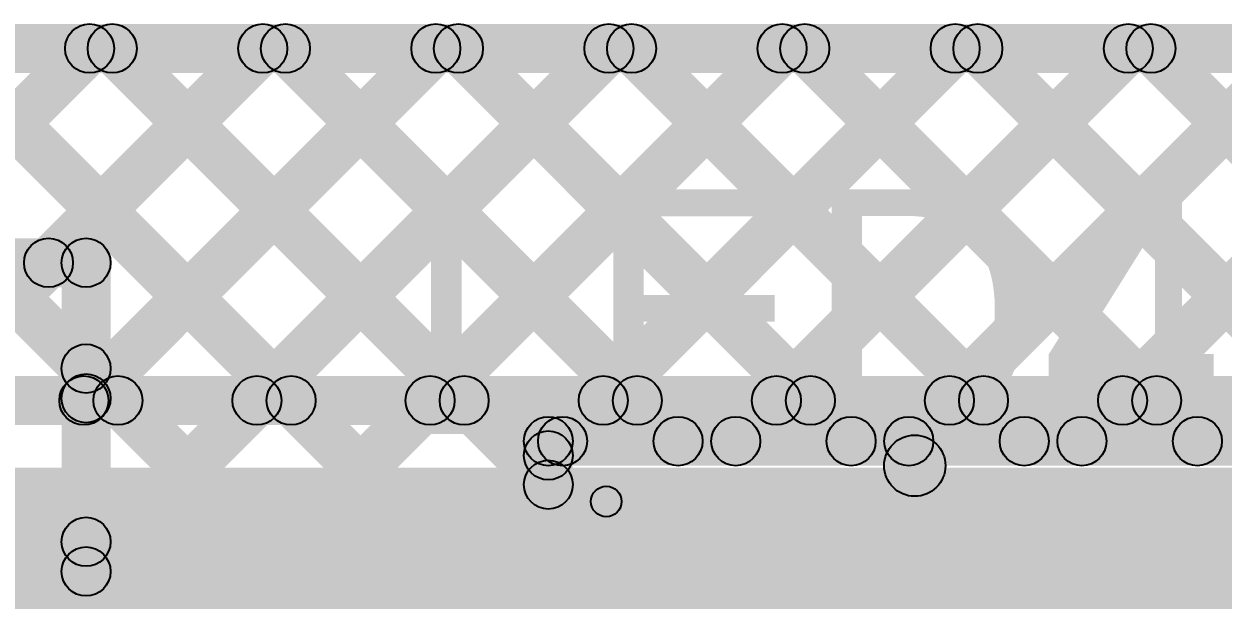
# Model space of a CAD drawing. Header units: millimetres. Extents: x -0.2 to 4.57, y -0.3 to 0.49.
# Drawn here: x 0.9511 to 1.147, y 0.1939 to 0.288 of the extents above; entities that cross this region are included whole.
import ezdxf

# ---------------------------------------------------------------- set-up
doc = ezdxf.new("R2010")
doc.units = ezdxf.units.MM
doc.header["$MEASUREMENT"] = 0
for name, color, linetype in [('BottomLayer', 5, 'Continuous'), ('TopLayer', 1, 'Continuous'), ('TopOverlay', 2, 'Continuous'), ('TopPaste', 8, 'Continuous'), ('TopSolder', 216, 'Continuous')]:
    doc.layers.add(name, color=color, linetype=linetype)

# ---------------------------------------------------------------- blocks, each defined once
blk = doc.blocks.new('W_____LED_12')
at = {"layer": 'TopLayer'}
blk.add_hatch(color=1, dxfattribs=at).paths.add_polyline_path([(-0.00226, 0.04685), (0.08947, 0.04685), (0.08947, -0.04685), (-0.00226, -0.04685)])
at = {"layer": 'TopOverlay'}
for points in [[(0.134, 0.05301), (0.091, 0.05301), (0.091, -0.05299), (0.134, -0.05299)], [(0.094, -0.0485), (0.094, -0.0535), (-0.069, -0.0535), (-0.069, -0.0485)]]:
    blk.add_hatch(color=2, dxfattribs=at).paths.add_polyline_path(points)
h = blk.add_hatch(color=2, dxfattribs=at)
edge = h.paths.add_edge_path()
edge.add_arc((0.094, -0.051), 0.0025, 0, 360)
at = {"layer": 'TopPaste'}
blk.add_hatch(color=8, dxfattribs=at).paths.add_polyline_path([(-0.00226, 0.04685), (0.08947, 0.04685), (0.08947, -0.04685), (-0.00226, -0.04685)])
at = {"layer": 'TopSolder'}
blk.add_hatch(color=216, dxfattribs=at).paths.add_polyline_path([(-0.00626, 0.05085), (0.09347, 0.05085), (0.09347, -0.05085), (-0.00626, -0.05085)])
at = {"layer": 'TopOverlay'}
blk.add_circle((0.094, -0.051), 0.0025, dxfattribs=at)

msp = doc.modelspace()

# ---------------------------------------------------------------- hatches: boundary and pattern name
at = {"layer": 'BottomLayer'}
for points in [[(0.05826, 0.28), (0.05826, 0.288), (4.48726, 0.288), (4.48726, 0.28)], [(0.90614, 0.28117), (0.9118, 0.28683), (0.9693, 0.22933), (0.96364, 0.22367)], [(0.92011, 0.23661), (0.91445, 0.24227), (0.95901, 0.28683), (0.96467, 0.28117)], [(0.93714, 0.22536), (0.93148, 0.23101), (0.9873, 0.28683), (0.99295, 0.28117)], [(0.93443, 0.28117), (0.94009, 0.28683), (0.99759, 0.22933), (0.99193, 0.22367)], [(0.96374, 0.22367), (0.95808, 0.22933), (1.01558, 0.28683), (1.02124, 0.28117)], [(0.96271, 0.28117), (0.96837, 0.28683), (1.02587, 0.22933), (1.02021, 0.22367)], [(0.99202, 0.22367), (0.98637, 0.22933), (1.04387, 0.28683), (1.04952, 0.28117)], [(0.991, 0.28117), (0.99665, 0.28683), (1.05415, 0.22933), (1.0485, 0.22367)], [(1.02031, 0.22367), (1.01465, 0.22933), (1.07215, 0.28683), (1.07781, 0.28117)], [(1.01928, 0.28117), (1.02494, 0.28683), (1.08244, 0.22933), (1.07678, 0.22367)], [(1.04859, 0.22367), (1.04293, 0.22933), (1.10043, 0.28683), (1.10609, 0.28117)], [(1.04757, 0.28117), (1.05322, 0.28683), (1.11072, 0.22933), (1.10507, 0.22367)], [(1.07687, 0.22367), (1.07122, 0.22933), (1.12872, 0.28683), (1.13437, 0.28117)], [(1.07585, 0.28117), (1.08151, 0.28683), (1.13901, 0.22933), (1.13335, 0.22367)], [(1.10516, 0.22367), (1.0995, 0.22933), (1.157, 0.28683), (1.16266, 0.28117)], [(1.10413, 0.28117), (1.10979, 0.28683), (1.16729, 0.22933), (1.16163, 0.22367)], [(1.13344, 0.22367), (1.12779, 0.22933), (1.18529, 0.28683), (1.19094, 0.28117)], [(1.13242, 0.28117), (1.13808, 0.28683), (1.19558, 0.22933), (1.18992, 0.22367)], [(0.936, 0.2225), (0.936, 0.2305), (1.65426, 0.2305), (1.65426, 0.2225)], [(0.92626, 0.1905), (0.92626, 0.2155), (1.65426, 0.2155), (1.65426, 0.1905)]]:
    msp.add_hatch(color=5, dxfattribs=at).paths.add_polyline_path(points)
h = msp.add_hatch(color=5, dxfattribs=at)
edge = h.paths.add_edge_path()
edge.add_arc((0.96184, 0.284), 0.004, 0, 360)
h = msp.add_hatch(color=5, dxfattribs=at)
edge = h.paths.add_edge_path()
edge.add_arc((0.96554, 0.284), 0.004, 0, 360)
h = msp.add_hatch(color=5, dxfattribs=at)
edge = h.paths.add_edge_path()
edge.add_arc((0.99013, 0.284), 0.004, 0, 360)
h = msp.add_hatch(color=5, dxfattribs=at)
edge = h.paths.add_edge_path()
edge.add_arc((0.99383, 0.284), 0.004, 0, 360)
h = msp.add_hatch(color=5, dxfattribs=at)
edge = h.paths.add_edge_path()
edge.add_arc((1.01841, 0.284), 0.004, 0, 360)
h = msp.add_hatch(color=5, dxfattribs=at)
edge = h.paths.add_edge_path()
edge.add_arc((1.02211, 0.284), 0.004, 0, 360)
h = msp.add_hatch(color=5, dxfattribs=at)
edge = h.paths.add_edge_path()
edge.add_arc((1.04669, 0.284), 0.004, 0, 360)
h = msp.add_hatch(color=5, dxfattribs=at)
edge = h.paths.add_edge_path()
edge.add_arc((1.05039, 0.284), 0.004, 0, 360)
h = msp.add_hatch(color=5, dxfattribs=at)
edge = h.paths.add_edge_path()
edge.add_arc((1.07498, 0.284), 0.004, 0, 360)
h = msp.add_hatch(color=5, dxfattribs=at)
edge = h.paths.add_edge_path()
edge.add_arc((1.07868, 0.284), 0.004, 0, 360)
h = msp.add_hatch(color=5, dxfattribs=at)
edge = h.paths.add_edge_path()
edge.add_arc((1.10326, 0.284), 0.004, 0, 360)
h = msp.add_hatch(color=5, dxfattribs=at)
edge = h.paths.add_edge_path()
edge.add_arc((1.10696, 0.284), 0.004, 0, 360)
h = msp.add_hatch(color=5, dxfattribs=at)
edge = h.paths.add_edge_path()
edge.add_arc((1.13155, 0.284), 0.004, 0, 360)
h = msp.add_hatch(color=5, dxfattribs=at)
edge = h.paths.add_edge_path()
edge.add_arc((1.13525, 0.284), 0.004, 0, 360)
h = msp.add_hatch(color=5, dxfattribs=at)
edge = h.paths.add_edge_path()
edge.add_arc((0.96091, 0.2265), 0.004, 0, 360)
h = msp.add_hatch(color=5, dxfattribs=at)
edge = h.paths.add_edge_path()
edge.add_arc((0.96647, 0.2265), 0.004, 0, 360)
h = msp.add_hatch(color=5, dxfattribs=at)
edge = h.paths.add_edge_path()
edge.add_arc((0.98919, 0.2265), 0.004, 0, 360)
h = msp.add_hatch(color=5, dxfattribs=at)
edge = h.paths.add_edge_path()
edge.add_arc((0.99476, 0.2265), 0.004, 0, 360)
h = msp.add_hatch(color=5, dxfattribs=at)
edge = h.paths.add_edge_path()
edge.add_arc((1.01748, 0.2265), 0.004, 0, 360)
h = msp.add_hatch(color=5, dxfattribs=at)
edge = h.paths.add_edge_path()
edge.add_arc((1.02304, 0.2265), 0.004, 0, 360)
h = msp.add_hatch(color=5, dxfattribs=at)
edge = h.paths.add_edge_path()
edge.add_arc((1.04576, 0.2265), 0.004, 0, 360)
h = msp.add_hatch(color=5, dxfattribs=at)
edge = h.paths.add_edge_path()
edge.add_arc((1.05133, 0.2265), 0.004, 0, 360)
h = msp.add_hatch(color=5, dxfattribs=at)
edge = h.paths.add_edge_path()
edge.add_arc((1.07405, 0.2265), 0.004, 0, 360)
h = msp.add_hatch(color=5, dxfattribs=at)
edge = h.paths.add_edge_path()
edge.add_arc((1.07961, 0.2265), 0.004, 0, 360)
h = msp.add_hatch(color=5, dxfattribs=at)
edge = h.paths.add_edge_path()
edge.add_arc((1.10233, 0.2265), 0.004, 0, 360)
h = msp.add_hatch(color=5, dxfattribs=at)
edge = h.paths.add_edge_path()
edge.add_arc((1.10789, 0.2265), 0.004, 0, 360)
h = msp.add_hatch(color=5, dxfattribs=at)
edge = h.paths.add_edge_path()
edge.add_arc((1.13062, 0.2265), 0.004, 0, 360)
h = msp.add_hatch(color=5, dxfattribs=at)
edge = h.paths.add_edge_path()
edge.add_arc((1.13618, 0.2265), 0.004, 0, 360)
at = {"layer": 'TopLayer'}
for points in [[(0.05826, 0.28), (0.05826, 0.288), (4.48726, 0.288), (4.48726, 0.28)], [(0.92967, 0.24617), (0.92401, 0.25183), (0.95901, 0.28683), (0.96467, 0.28117)], [(0.93443, 0.28117), (0.94009, 0.28683), (1.03962, 0.18729), (1.03397, 0.18163)], [(0.95795, 0.24617), (0.9523, 0.25183), (0.9873, 0.28683), (0.99295, 0.28117)], [(0.96409, 0.16746), (0.95843, 0.17311), (1.07215, 0.28683), (1.07781, 0.28117)], [(0.96409, 0.19574), (0.95843, 0.2014), (1.04387, 0.28683), (1.04952, 0.28117)], [(0.96409, 0.22402), (0.95843, 0.22968), (1.01558, 0.28683), (1.02124, 0.28117)], [(0.96271, 0.28117), (0.96837, 0.28683), (1.03962, 0.21557), (1.03397, 0.20992)], [(0.991, 0.28117), (0.99665, 0.28683), (1.0608, 0.22268), (1.05515, 0.21702)], [(1.01928, 0.28117), (1.02494, 0.28683), (1.08909, 0.22268), (1.08343, 0.21702)], [(1.04194, 0.21702), (1.03628, 0.22268), (1.10043, 0.28683), (1.10609, 0.28117)], [(1.04757, 0.28117), (1.05322, 0.28683), (1.11737, 0.22268), (1.11172, 0.21702)], [(1.07023, 0.21702), (1.06457, 0.22268), (1.12872, 0.28683), (1.13437, 0.28117)], [(1.07585, 0.28117), (1.08151, 0.28683), (1.14566, 0.22268), (1.14, 0.21702)], [(1.09851, 0.21702), (1.09285, 0.22268), (1.157, 0.28683), (1.16266, 0.28117)], [(1.10413, 0.28117), (1.10979, 0.28683), (1.17694, 0.21968), (1.17128, 0.21402)], [(1.12679, 0.21702), (1.12114, 0.22268), (1.18529, 0.28683), (1.19094, 0.28117)], [(1.13242, 0.28117), (1.13808, 0.28683), (1.20523, 0.21968), (1.19957, 0.21402)], [(0.79726, 0.245), (0.79726, 0.253), (0.96126, 0.253), (0.96126, 0.245)], [(0.96526, 0.161), (0.95726, 0.161), (0.95726, 0.249), (0.96526, 0.249)], [(0.95843, 0.22888), (0.96409, 0.23454), (1.03962, 0.15901), (1.03397, 0.15335)], [(1.03679, 0.21585), (1.03679, 0.22385), (1.15653, 0.22385), (1.15653, 0.21585)], [(1.03962, 0.2147), (1.03397, 0.22036), (1.03628, 0.22268), (1.04194, 0.21702)], [(0.90309, 0.07817), (0.89743, 0.08383), (1.03397, 0.22036), (1.03962, 0.2147)], [(1.04079, 0.09815), (1.03279, 0.09815), (1.03279, 0.21985), (1.04079, 0.21985)], [(1.10166, 0.159), (1.09166, 0.159), (1.09166, 0.21585), (1.10166, 0.21585)], [(0.95843, 0.2006), (0.96409, 0.20625), (1.03962, 0.13072), (1.03397, 0.12506)]]:
    msp.add_hatch(color=1, dxfattribs=at).paths.add_polyline_path(points)
h = msp.add_hatch(color=1, dxfattribs=at)
edge = h.paths.add_edge_path()
edge.add_arc((0.96184, 0.284), 0.004, 0, 360)
h = msp.add_hatch(color=1, dxfattribs=at)
edge = h.paths.add_edge_path()
edge.add_arc((0.96554, 0.284), 0.004, 0, 360)
h = msp.add_hatch(color=1, dxfattribs=at)
edge = h.paths.add_edge_path()
edge.add_arc((0.99013, 0.284), 0.004, 0, 360)
h = msp.add_hatch(color=1, dxfattribs=at)
edge = h.paths.add_edge_path()
edge.add_arc((0.99383, 0.284), 0.004, 0, 360)
h = msp.add_hatch(color=1, dxfattribs=at)
edge = h.paths.add_edge_path()
edge.add_arc((1.01841, 0.284), 0.004, 0, 360)
h = msp.add_hatch(color=1, dxfattribs=at)
edge = h.paths.add_edge_path()
edge.add_arc((1.02211, 0.284), 0.004, 0, 360)
h = msp.add_hatch(color=1, dxfattribs=at)
edge = h.paths.add_edge_path()
edge.add_arc((1.04669, 0.284), 0.004, 0, 360)
h = msp.add_hatch(color=1, dxfattribs=at)
edge = h.paths.add_edge_path()
edge.add_arc((1.05039, 0.284), 0.004, 0, 360)
h = msp.add_hatch(color=1, dxfattribs=at)
edge = h.paths.add_edge_path()
edge.add_arc((1.07498, 0.284), 0.004, 0, 360)
h = msp.add_hatch(color=1, dxfattribs=at)
edge = h.paths.add_edge_path()
edge.add_arc((1.07868, 0.284), 0.004, 0, 360)
h = msp.add_hatch(color=1, dxfattribs=at)
edge = h.paths.add_edge_path()
edge.add_arc((1.10326, 0.284), 0.004, 0, 360)
h = msp.add_hatch(color=1, dxfattribs=at)
edge = h.paths.add_edge_path()
edge.add_arc((1.10696, 0.284), 0.004, 0, 360)
h = msp.add_hatch(color=1, dxfattribs=at)
edge = h.paths.add_edge_path()
edge.add_arc((1.13155, 0.284), 0.004, 0, 360)
h = msp.add_hatch(color=1, dxfattribs=at)
edge = h.paths.add_edge_path()
edge.add_arc((1.13525, 0.284), 0.004, 0, 360)
h = msp.add_hatch(color=1, dxfattribs=at)
edge = h.paths.add_edge_path()
edge.add_arc((0.95513, 0.249), 0.004, 0, 360)
h = msp.add_hatch(color=1, dxfattribs=at)
edge = h.paths.add_edge_path()
edge.add_arc((0.96126, 0.249), 0.004, 0, 360)
h = msp.add_hatch(color=1, dxfattribs=at)
edge = h.paths.add_edge_path()
edge.add_arc((0.96126, 0.249), 0.004, 0, 360)
h = msp.add_hatch(color=1, dxfattribs=at)
edge = h.paths.add_edge_path()
edge.add_arc((0.96126, 0.23171), 0.004, 0, 360)
h = msp.add_hatch(color=1, dxfattribs=at)
edge = h.paths.add_edge_path()
edge.add_arc((0.96126, 0.22685), 0.004, 0, 360)
h = msp.add_hatch(color=1, dxfattribs=at)
edge = h.paths.add_edge_path()
edge.add_arc((1.03679, 0.21985), 0.004, 0, 360)
h = msp.add_hatch(color=1, dxfattribs=at)
edge = h.paths.add_edge_path()
edge.add_arc((1.03679, 0.21985), 0.004, 0, 360)
h = msp.add_hatch(color=1, dxfattribs=at)
edge = h.paths.add_edge_path()
edge.add_arc((1.03911, 0.21985), 0.004, 0, 360)
h = msp.add_hatch(color=1, dxfattribs=at)
edge = h.paths.add_edge_path()
edge.add_arc((1.03911, 0.21985), 0.004, 0, 360)
h = msp.add_hatch(color=1, dxfattribs=at)
edge = h.paths.add_edge_path()
edge.add_arc((1.05798, 0.21985), 0.004, 0, 360)
h = msp.add_hatch(color=1, dxfattribs=at)
edge = h.paths.add_edge_path()
edge.add_arc((1.0674, 0.21985), 0.004, 0, 360)
h = msp.add_hatch(color=1, dxfattribs=at)
edge = h.paths.add_edge_path()
edge.add_arc((1.08626, 0.21985), 0.004, 0, 360)
h = msp.add_hatch(color=1, dxfattribs=at)
edge = h.paths.add_edge_path()
edge.add_arc((1.09568, 0.21985), 0.004, 0, 360)
h = msp.add_hatch(color=1, dxfattribs=at)
edge = h.paths.add_edge_path()
edge.add_arc((1.11454, 0.21985), 0.004, 0, 360)
h = msp.add_hatch(color=1, dxfattribs=at)
edge = h.paths.add_edge_path()
edge.add_arc((1.12397, 0.21985), 0.004, 0, 360)
h = msp.add_hatch(color=1, dxfattribs=at)
edge = h.paths.add_edge_path()
edge.add_arc((1.14283, 0.21985), 0.004, 0, 360)
h = msp.add_hatch(color=1, dxfattribs=at)
edge = h.paths.add_edge_path()
edge.add_arc((1.03679, 0.21753), 0.004, 0, 360)
h = msp.add_hatch(color=1, dxfattribs=at)
edge = h.paths.add_edge_path()
edge.add_arc((1.03679, 0.21753), 0.004, 0, 360)
h = msp.add_hatch(color=1, dxfattribs=at)
edge = h.paths.add_edge_path()
edge.add_arc((1.09666, 0.21585), 0.005, 0, 360)
h = msp.add_hatch(color=1, dxfattribs=at)
edge = h.paths.add_edge_path()
edge.add_arc((1.03679, 0.21275), 0.004, 0, 360)
h = msp.add_hatch(color=1, dxfattribs=at)
edge = h.paths.add_edge_path()
edge.add_arc((0.96126, 0.20342), 0.004, 0, 360)
h = msp.add_hatch(color=1, dxfattribs=at)
edge = h.paths.add_edge_path()
edge.add_arc((0.96126, 0.19857), 0.004, 0, 360)

# ---------------------------------------------------------------- linework, layer by layer
at = {"layer": 'BottomLayer'}
for centre in [(0.96184, 0.284), (0.96554, 0.284), (0.99013, 0.284), (0.99383, 0.284), (1.01841, 0.284), (1.02211, 0.284), (1.04669, 0.284), (1.05039, 0.284), (1.07498, 0.284), (1.07868, 0.284), (1.10326, 0.284), (1.10696, 0.284), (1.13155, 0.284), (1.13525, 0.284), (0.96091, 0.2265), (0.96647, 0.2265), (0.98919, 0.2265), (0.99476, 0.2265), (1.01748, 0.2265), (1.02304, 0.2265), (1.04576, 0.2265), (1.05133, 0.2265), (1.07405, 0.2265), (1.07961, 0.2265), (1.10233, 0.2265), (1.10789, 0.2265), (1.13062, 0.2265), (1.13618, 0.2265)]:
    msp.add_circle(centre, 0.004, dxfattribs=at)
at = {"layer": 'TopLayer'}
for centre, radius in [((0.96184, 0.284), 0.004), ((0.96554, 0.284), 0.004), ((0.99013, 0.284), 0.004), ((0.99383, 0.284), 0.004), ((1.01841, 0.284), 0.004), ((1.02211, 0.284), 0.004), ((1.04669, 0.284), 0.004), ((1.05039, 0.284), 0.004), ((1.07498, 0.284), 0.004), ((1.07868, 0.284), 0.004), ((1.10326, 0.284), 0.004), ((1.10696, 0.284), 0.004), ((1.13155, 0.284), 0.004), ((1.13525, 0.284), 0.004), ((0.95513, 0.249), 0.004), ((0.96126, 0.249), 0.004), ((0.96126, 0.249), 0.004), ((0.96126, 0.23171), 0.004), ((0.96126, 0.22685), 0.004), ((1.03679, 0.21985), 0.004), ((1.03679, 0.21985), 0.004), ((1.03911, 0.21985), 0.004), ((1.03911, 0.21985), 0.004), ((1.05798, 0.21985), 0.004), ((1.0674, 0.21985), 0.004), ((1.08626, 0.21985), 0.004), ((1.09568, 0.21985), 0.004), ((1.11454, 0.21985), 0.004), ((1.12397, 0.21985), 0.004), ((1.14283, 0.21985), 0.004), ((1.03679, 0.21753), 0.004), ((1.03679, 0.21753), 0.004), ((1.09666, 0.21585), 0.005), ((1.03679, 0.21275), 0.004), ((0.96126, 0.20342), 0.004), ((0.96126, 0.19857), 0.004)]:
    msp.add_circle(centre, radius, dxfattribs=at)

# ---------------------------------------------------------------- block references
at = {"rotation": 180}
msp.add_blockref('W_____LED_12', (1.14026, 0.159), dxfattribs=at)

# ---------------------------------------------------------------- texts
at = {"layer": 'TopOverlay'}
msp.add_text('LED4', height=0.04, dxfattribs=at).set_placement((1.01326, 0.221))

doc.saveas('drawing.dxf')
